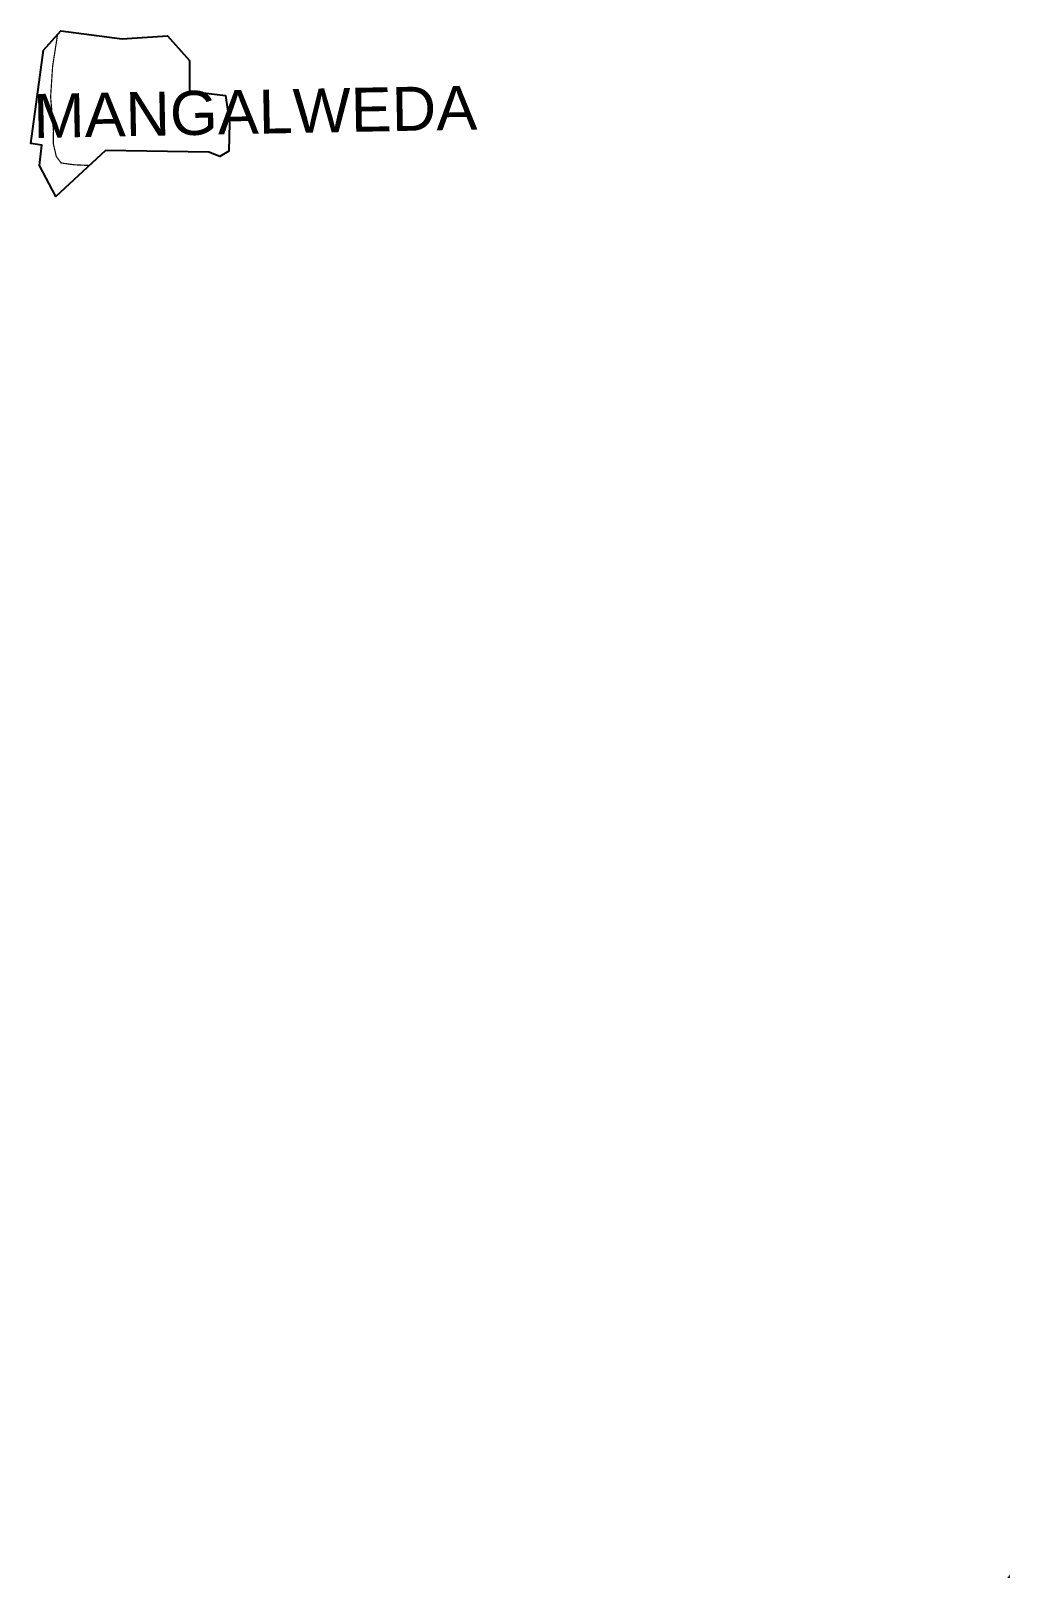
# Model space of a CAD drawing. Header units: metres. Extents: x 261902 to 264323, y 2165451 to 2169275.
import ezdxf

# ---------------------------------------------------------------- set-up
doc = ezdxf.new("R2010")
doc.units = ezdxf.units.M
for name, color, linetype in [('HAZARDS LINE', 1, 'Continuous'), ('village', 3, 'Continuous'), ('VILLAGE NAME', 250, 'Continuous')]:
    doc.layers.add(name, color=color, linetype=linetype)
doc.styles.get("Standard").update_dxf_attribs({"font": 'simplex.shx'})

msp = doc.modelspace()

# ---------------------------------------------------------------- linework, layer by layer
at = {"layer": 'HAZARDS LINE', "lineweight": 18}
msp.add_lwpolyline([(261967.8, 2169266.4, 2.98, 2.98, 0), (261955.5, 2169187.6, 2.98, 2.98, 0), (261950.6, 2169112.1, 2.98, 2.98, 0), (261957.6, 2169028.5, 2.98, 2.98, 0), (261957.2, 2168996.7, 2.98, 2.98, 0), (261964.7, 2168964.8, 2.98, 2.98, 0), (261976.5, 2168948.8, 2.98, 2.98, 0), (262008.2, 2168944.4, 2.98, 2.98, 0), (262046.1, 2168942.6, 2.98, 2.98, 0)], format="xyseb", dxfattribs=at)
at = {"layer": 'HAZARDS LINE', "lineweight": 18, "const_width": 2.99}
for points in [[(264321.2, 2165456.4), (264321.2, 2165452.4), (264317.2, 2165452.4), (264321.2, 2165452.4)], [(264321.3, 2165460.3), (264321.2, 2165456.4)]]:
    msp.add_lwpolyline(points, close=True, dxfattribs=at)
at = {"layer": 'village', "color": 3}
msp.add_polyline3d([(262393.1, 2169047.9, 0), (262390.9, 2168977.7, 0), (262368.8, 2168964.8, 0), (262342, 2168975.5, 0), (262086.1, 2168979.7, 0), (261963.1, 2168865.8, 0), (261923.1, 2168942.7, 0), (261928.8, 2168992.9, 0), (261901.9, 2168997.1, 0), (261933.3, 2169227.7, 0), (261975.5, 2169275.2, 0), (262127.4, 2169255.4, 0), (262239.6, 2169263.3, 0), (262294.2, 2169202, 0), (262294, 2169126.1, 0), (262382.6, 2169115.3, 0)], close=True, dxfattribs=at)

# ---------------------------------------------------------------- texts
at = {"layer": 'VILLAGE NAME', "insert": (261906.9, 2169119.2), "char_height": 108.748, "attachment_point": 1, "rotation": 1.1028}
msp.add_mtext_dynamic_manual_height_columns('{\\fArial|b0|i0|c0|p34;MANGALWEDA}', width=726.929, gutter_width=543.7, heights=[0], dxfattribs=at)

doc.saveas('drawing.dxf')
